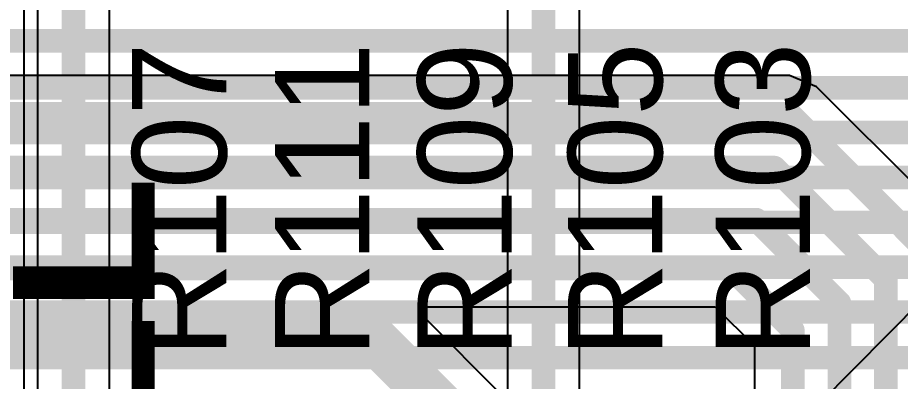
# Model space of a CAD drawing. Header units: inches. Extents: x -4 to 5258, y -4 to 5281.
# Drawn here: x 56.43 to 65.93, y 40.14 to 44.05 of the extents above; entities that cross this region are included whole.
import ezdxf

# ---------------------------------------------------------------- set-up
doc = ezdxf.new("R2010")
doc.units = ezdxf.units.IN
for name, color, linetype in [('Bottom Layer', 5, 'Continuous'), ('Layer 2', 76, 'Continuous'), ('Top Layer', 1, 'Continuous'), ('Top Overlay', 2, 'Continuous'), ('Top Solder', 216, 'Continuous')]:
    doc.layers.add(name, color=color, linetype=linetype)
doc.styles.add('Arial', font='', dxfattribs={"height": 0.2})
doc.styles.add('Arial Black_Bold', font='', dxfattribs={"height": 0.2})
doc.styles.get('Arial').set_extended_font_data('Arial')
doc.styles.get('Arial Black_Bold').set_extended_font_data('Arial Black', bold=True)

# ---------------------------------------------------------------- blocks, each defined once
blk = doc.blocks.new('13_WQFN_HR__3_2__31')
at = {"layer": 'Top Solder'}
blk.add_line((-0.575, 1.8099), (5220.6763, 5271.621), dxfattribs=at)

msp = doc.modelspace()

# ---------------------------------------------------------------- linework, layer by layer
at = {"layer": 'Bottom Layer'}
for p, q in [((61.7031, 48.8423), (61.7031, 39.2825)), ((62.48, 39.2928), (62.48, 48.8423)), ((57.4198, 37.6784), (57.4198, 47.4479)), ((56.5027, 36.8086), (56.5027, 46.7191)), ((56.6429, 46.6964), (56.6429, 37.5175))]:
    msp.add_line(p, q, dxfattribs=at)
for points in [[(62.0915, 38.8927, 0.254, 0.254, 0), (62.0915, 49.2373, 0.254, 0.254, 0)], [(57.0314, 37.5175, 0.254, 0.254, 0), (57.0314, 47.8493, 0.254, 0.254, 0)]]:
    msp.add_lwpolyline(points, format="xyseb", dxfattribs=at)
at = {"layer": 'Layer 2'}
for points in [[(45.5696, 43.8041, 0.254, 0.254, 0), (95.7571, 43.8041, 0.254, 0.254, 0)], [(45.7468, 43.2988, 0.254, 0.254, 0), (102.9903, 43.2988, 0.254, 0.254, 0)], [(45.9467, 42.8162, 0.254, 0.254, 0), (129.5629, 42.8162, 0.254, 0.254, 0)], [(46.1466, 42.3336, 0.254, 0.254, 0), (128.2567, 42.3336, 0.254, 0.254, 0)], [(46.3465, 41.851, 0.254, 0.254, 0), (125.787, 41.851, 0.254, 0.254, 0)], [(46.8466, 41.3684, 0.254, 0.254, 0), (120.9207, 41.3684, 0.254, 0.254, 0)], [(47.398, 40.8858, 0.254, 0.254, 0), (117.1832, 40.8858, 0.254, 0.254, 0)], [(47.8324, 40.3946, 0.254, 0.254, 0), (91.519, 40.3946, 0.254, 0.254, 0)]]:
    msp.add_lwpolyline(points, format="xyseb", dxfattribs=at)
at = {"layer": 'Top Layer'}
for p, q in [((64.7415, 43.4308), (51.18, 43.4308)), ((65.0331, 43.31), (64.7415, 43.4308)), ((66.5695, 41.7737), (65.0331, 43.31)), ((60.789, 40.8487), (60.8279, 40.9425)), ((60.8279, 40.9425), (63.9415, 40.9425)), ((63.9415, 40.9425), (64.3638, 40.5203)), ((61.6705, 39.9673), (60.789, 40.8487)), ((64.3638, 40.5203), (64.3638, 37.9106))]:
    msp.add_line(p, q, dxfattribs=at)
for points in [[(51.0091, 43.0184, 0.254, 0.254, 0), (64.7415, 43.0184, 0.254, 0.254, 0)], [(64.7415, 43.0184, 0.254, 0.254, 0), (66.2779, 41.4821, 0.254, 0.254, 0)], [(49.4005, 42.4398, 0.254, 0.254, 0), (64.5775, 42.4398, 0.254, 0.254, 0)], [(64.5775, 42.4398, 0.254, 0.254, 0), (65.7777, 41.2396, 0.254, 0.254, 0)], [(42.4956, 41.8793, 0.254, 0.254, 0), (64.3835, 41.8793, 0.254, 0.254, 0)], [(64.3835, 41.8793, 0.254, 0.254, 0), (65.2779, 40.985, 0.254, 0.254, 0)], [(42.7542, 41.3549, 0.254, 0.254, 0), (64.1123, 41.3549, 0.254, 0.254, 0)], [(64.1123, 41.3549, 0.254, 0.254, 0), (64.7762, 40.6911, 0.254, 0.254, 0)], [(65.7777, 34.7062, 0.254, 0.254, 0), (65.7777, 41.2396, 0.254, 0.254, 0)], [(65.2779, 34.7062, 0.254, 0.254, 0), (65.2779, 40.985, 0.254, 0.254, 0)], [(56.021, 40.5929, 0.508, 0.508, 0), (60.2672, 40.5929, 0.508, 0.508, 0)], [(60.2672, 40.5929, 0.508, 0.508, 0), (61.2817, 39.5785, 0.508, 0.508, 0)], [(64.7762, 34.7078, 0.254, 0.254, 0), (64.7762, 40.6911, 0.254, 0.254, 0)]]:
    msp.add_lwpolyline(points, format="xyseb", dxfattribs=at)
for points in [[(64.678, 43.0184, 0.127, 0.127, 1), (64.805, 43.0184, 0.127, 0.127, 1)], [(64.678, 43.0184, 0.127, 0.127, 1), (64.805, 43.0184, 0.127, 0.127, 1)], [(64.514, 42.4398, 0.127, 0.127, 1), (64.641, 42.4398, 0.127, 0.127, 1)], [(64.514, 42.4398, 0.127, 0.127, 1), (64.641, 42.4398, 0.127, 0.127, 1)], [(64.32, 41.8793, 0.127, 0.127, 1), (64.447, 41.8793, 0.127, 0.127, 1)], [(64.32, 41.8793, 0.127, 0.127, 1), (64.447, 41.8793, 0.127, 0.127, 1)], [(64.0488, 41.3549, 0.127, 0.127, 1), (64.1758, 41.3549, 0.127, 0.127, 1)], [(64.0488, 41.3549, 0.127, 0.127, 1), (64.1758, 41.3549, 0.127, 0.127, 1)], [(65.7142, 41.2396, 0.127, 0.127, 1), (65.8412, 41.2396, 0.127, 0.127, 1)], [(65.7142, 41.2396, 0.127, 0.127, 1), (65.8412, 41.2396, 0.127, 0.127, 1)], [(65.2144, 40.985, 0.127, 0.127, 1), (65.3414, 40.985, 0.127, 0.127, 1)], [(65.2144, 40.985, 0.127, 0.127, 1), (65.3414, 40.985, 0.127, 0.127, 1)], [(60.1402, 40.5929, 0.254, 0.254, 1), (60.3942, 40.5929, 0.254, 0.254, 1)], [(60.1402, 40.5929, 0.254, 0.254, 1), (60.3942, 40.5929, 0.254, 0.254, 1)], [(64.7127, 40.6911, 0.127, 0.127, 1), (64.8397, 40.6911, 0.127, 0.127, 1)], [(64.7127, 40.6911, 0.127, 0.127, 1), (64.8397, 40.6911, 0.127, 0.127, 1)]]:
    msp.add_lwpolyline(points, format="xyseb", close=True, dxfattribs=at)

# ---------------------------------------------------------------- block references
msp.add_blockref('13_WQFN_HR__3_2__31', (37.0774, 9.2675))

# ---------------------------------------------------------------- texts
at = {"layer": 'Top Overlay'}
for s, height, style, p in [('R111', 1.016, 'Arial', (60.2163, 40.3931)), ('R109', 1.016, 'Arial', (61.7512, 40.3931)), ('R105', 1.016, 'Arial', (63.3708, 40.3931)), ('R103', 1.016, 'Arial', (64.9617, 40.3931)), ('R107', 1.016, 'Arial', (58.6794, 40.3931)), ('STALL', 1.524, 'Arial Black_Bold', (57.9066, 34.5018))]:
    msp.add_text(s, height=height, rotation=90, dxfattribs=dict(at, style=style)).set_placement(p)

doc.saveas('drawing.dxf')
